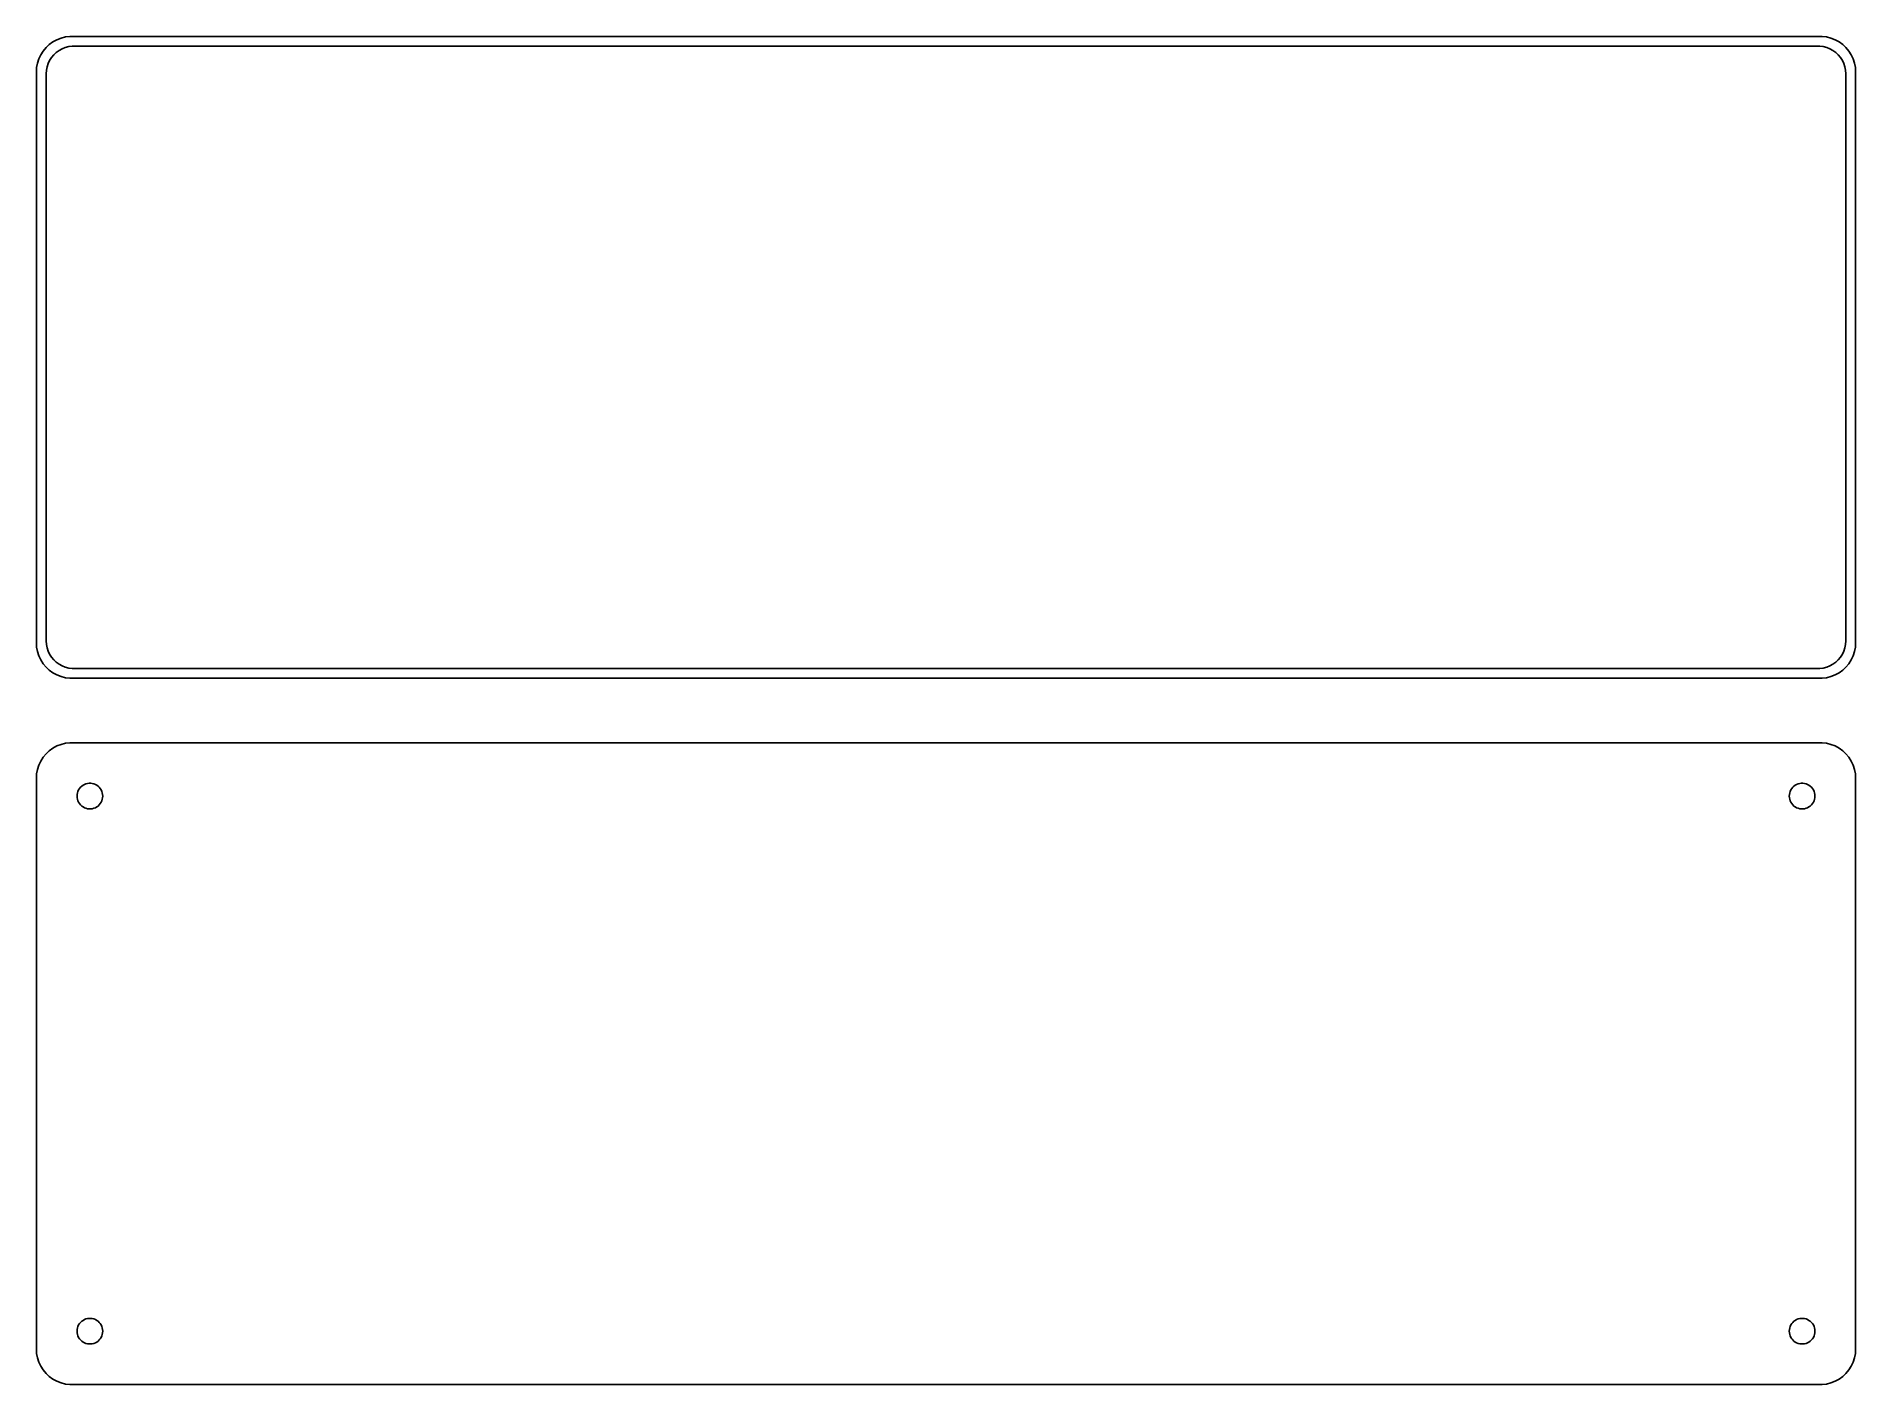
# Model space of a CAD drawing. Header units: metres. Extents: x -128 to 128, y 54 to 243.
import ezdxf

# ---------------------------------------------------------------- set-up
doc = ezdxf.new("R2010")
doc.units = ezdxf.units.M

msp = doc.modelspace()

# ---------------------------------------------------------------- linework, layer by layer
for p, q in [((-124.629, 242.524), (-125.179, 242.222)), ((-124.045, 242.755), (-124.629, 242.524)), ((-123.437, 242.911), (-124.045, 242.755)), ((-122.814, 242.99), (-123.437, 242.911)), ((122.814, 242.99), (-122.814, 242.99)), ((123.437, 242.911), (122.814, 242.99)), ((124.045, 242.755), (123.437, 242.911)), ((124.629, 242.524), (124.045, 242.755)), ((125.179, 242.222), (124.629, 242.524)), ((-127.149, 239.841), (-127.343, 239.243)), ((-126.882, 240.409), (-127.149, 239.841)), ((-126.545, 240.939), (-126.882, 240.409)), ((-126.145, 241.423), (-126.545, 240.939)), ((-125.687, 241.853), (-126.145, 241.423)), ((-125.179, 242.222), (-125.687, 241.853)), ((-125.641, 239.614), (-125.38, 240.024)), ((-125.38, 240.024), (-125.071, 240.399)), ((-125.071, 240.399), (-124.716, 240.731)), ((-124.716, 240.731), (-124.323, 241.017)), ((-124.323, 241.017), (-123.898, 241.251)), ((-123.898, 241.251), (-123.446, 241.43)), ((-123.446, 241.43), (-122.975, 241.551)), ((-122.975, 241.551), (-122.493, 241.612)), ((-122.493, 241.612), (122.493, 241.612)), ((122.493, 241.612), (122.975, 241.551)), ((122.975, 241.551), (123.446, 241.43)), ((123.446, 241.43), (123.898, 241.251)), ((123.898, 241.251), (124.323, 241.017)), ((124.323, 241.017), (124.716, 240.731)), ((124.716, 240.731), (125.071, 240.399)), ((125.071, 240.399), (125.38, 240.024)), ((125.687, 241.853), (125.179, 242.222)), ((125.38, 240.024), (125.641, 239.614)), ((126.145, 241.423), (125.687, 241.853)), ((126.545, 240.939), (126.145, 241.423)), ((126.882, 240.409), (126.545, 240.939)), ((127.149, 239.841), (126.882, 240.409)), ((127.343, 239.243), (127.149, 239.841)), ((-127.461, 238.627), (-127.5, 238)), ((-127.5, 238), (-127.5, 158)), ((-127.343, 239.243), (-127.461, 238.627)), ((-126.119, 237.75), (-126.089, 238.235)), ((-126.119, 158.25), (-126.119, 237.75)), ((-126.089, 238.235), (-125.998, 238.712)), ((-125.998, 238.712), (-125.848, 239.174)), ((-125.848, 239.174), (-125.641, 239.614)), ((125.641, 239.614), (125.848, 239.174)), ((125.848, 239.174), (125.998, 238.712)), ((125.998, 238.712), (126.089, 238.235)), ((126.089, 238.235), (126.119, 237.75)), ((126.119, 237.75), (126.119, 158.25)), ((127.461, 238.627), (127.343, 239.243)), ((127.5, 238), (127.461, 238.627)), ((127.5, 158), (127.5, 238)), ((-126.089, 157.765), (-126.119, 158.25)), ((126.119, 158.25), (126.089, 157.765)), ((-127.5, 158), (-127.461, 157.373)), ((-127.461, 157.373), (-127.343, 156.757)), ((-127.343, 156.757), (-127.149, 156.159)), ((-127.149, 156.159), (-126.882, 155.591)), ((-126.882, 155.591), (-126.545, 155.061)), ((-125.998, 157.288), (-126.089, 157.765)), ((-125.848, 156.826), (-125.998, 157.288)), ((-125.641, 156.386), (-125.848, 156.826)), ((-125.38, 155.976), (-125.641, 156.386)), ((-125.071, 155.601), (-125.38, 155.976)), ((-124.716, 155.269), (-125.071, 155.601)), ((125.071, 155.601), (124.716, 155.269)), ((125.38, 155.976), (125.071, 155.601)), ((125.641, 156.386), (125.38, 155.976)), ((125.848, 156.826), (125.641, 156.386)), ((125.998, 157.288), (125.848, 156.826)), ((126.089, 157.765), (125.998, 157.288)), ((126.545, 155.061), (126.882, 155.591)), ((126.882, 155.591), (127.149, 156.159)), ((127.149, 156.159), (127.343, 156.757)), ((127.343, 156.757), (127.461, 157.373)), ((127.461, 157.373), (127.5, 158)), ((-126.545, 155.061), (-126.145, 154.577)), ((-126.145, 154.577), (-125.687, 154.147)), ((-125.687, 154.147), (-125.179, 153.778)), ((-125.179, 153.778), (-124.629, 153.476)), ((-124.323, 154.983), (-124.716, 155.269)), ((-124.629, 153.476), (-124.045, 153.245)), ((-123.898, 154.749), (-124.323, 154.983)), ((-124.045, 153.245), (-123.437, 153.089)), ((-123.446, 154.57), (-123.898, 154.749)), ((-122.975, 154.449), (-123.446, 154.57)), ((-123.437, 153.089), (-122.814, 153.01)), ((-122.493, 154.388), (-122.975, 154.449)), ((-122.814, 153.01), (122.814, 153.01)), ((122.493, 154.388), (-122.493, 154.388)), ((122.975, 154.449), (122.493, 154.388)), ((122.814, 153.01), (123.437, 153.089)), ((123.446, 154.57), (122.975, 154.449)), ((123.437, 153.089), (124.045, 153.245)), ((123.898, 154.749), (123.446, 154.57)), ((124.323, 154.983), (123.898, 154.749)), ((124.045, 153.245), (124.629, 153.476)), ((124.716, 155.269), (124.323, 154.983)), ((124.629, 153.476), (125.179, 153.778)), ((125.179, 153.778), (125.687, 154.147)), ((125.687, 154.147), (126.145, 154.577)), ((126.145, 154.577), (126.545, 155.061)), ((-125.687, 142.853), (-126.145, 142.423)), ((-125.179, 143.222), (-125.687, 142.853)), ((-124.629, 143.524), (-125.179, 143.222)), ((-124.045, 143.755), (-124.629, 143.524)), ((-123.437, 143.911), (-124.045, 143.755)), ((-122.814, 143.99), (-123.437, 143.911)), ((122.814, 143.99), (-122.814, 143.99)), ((123.437, 143.911), (122.814, 143.99)), ((124.045, 143.755), (123.437, 143.911)), ((124.629, 143.524), (124.045, 143.755)), ((125.179, 143.222), (124.629, 143.524)), ((125.687, 142.853), (125.179, 143.222)), ((126.145, 142.423), (125.687, 142.853)), ((-127.149, 140.841), (-127.343, 140.243)), ((-126.882, 141.409), (-127.149, 140.841)), ((-126.545, 141.939), (-126.882, 141.409)), ((-126.145, 142.423), (-126.545, 141.939)), ((126.545, 141.939), (126.145, 142.423)), ((126.882, 141.409), (126.545, 141.939)), ((127.149, 140.841), (126.882, 141.409)), ((127.343, 140.243), (127.149, 140.841)), ((-127.461, 139.627), (-127.5, 139)), ((-127.5, 139), (-127.5, 59)), ((-127.343, 140.243), (-127.461, 139.627)), ((-121.456, 137.558), (-121.312, 137.732)), ((-121.312, 137.732), (-121.147, 137.887)), ((-121.147, 137.887), (-120.964, 138.02)), ((-120.964, 138.02), (-120.766, 138.129)), ((-120.766, 138.129), (-120.556, 138.212)), ((-120.556, 138.212), (-120.337, 138.268)), ((-120.337, 138.268), (-120.113, 138.296)), ((-120.113, 138.296), (-119.887, 138.296)), ((-119.887, 138.296), (-119.663, 138.268)), ((-119.663, 138.268), (-119.444, 138.212)), ((-119.444, 138.212), (-119.234, 138.129)), ((-119.234, 138.129), (-119.036, 138.02)), ((-119.036, 138.02), (-118.853, 137.887)), ((-118.853, 137.887), (-118.688, 137.732)), ((-118.688, 137.732), (-118.544, 137.558)), ((118.544, 137.558), (118.688, 137.732)), ((118.688, 137.732), (118.853, 137.887)), ((118.853, 137.887), (119.036, 138.02)), ((119.036, 138.02), (119.234, 138.129)), ((119.234, 138.129), (119.444, 138.212)), ((119.444, 138.212), (119.663, 138.268)), ((119.663, 138.268), (119.887, 138.296)), ((119.887, 138.296), (120.113, 138.296)), ((120.113, 138.296), (120.337, 138.268)), ((120.337, 138.268), (120.556, 138.212)), ((120.556, 138.212), (120.766, 138.129)), ((120.766, 138.129), (120.964, 138.02)), ((120.964, 138.02), (121.147, 137.887)), ((121.147, 137.887), (121.312, 137.732)), ((121.312, 137.732), (121.456, 137.558)), ((127.461, 139.627), (127.343, 140.243)), ((127.5, 139), (127.461, 139.627)), ((127.5, 59), (127.5, 139)), ((-121.8, 136.5), (-121.786, 136.726)), ((-121.786, 136.274), (-121.8, 136.5)), ((-121.786, 136.726), (-121.743, 136.948)), ((-121.743, 136.052), (-121.786, 136.274)), ((-121.743, 136.948), (-121.674, 137.163)), ((-121.674, 135.837), (-121.743, 136.052)), ((-121.674, 137.163), (-121.577, 137.367)), ((-121.577, 135.633), (-121.674, 135.837)), ((-121.577, 137.367), (-121.456, 137.558)), ((-121.456, 135.442), (-121.577, 135.633)), ((-121.312, 135.268), (-121.456, 135.442)), ((-121.147, 135.113), (-121.312, 135.268)), ((-118.688, 135.268), (-118.853, 135.113)), ((-118.544, 135.442), (-118.688, 135.268)), ((-118.544, 137.558), (-118.423, 137.367)), ((-118.423, 135.633), (-118.544, 135.442)), ((-118.423, 137.367), (-118.326, 137.163)), ((-118.326, 135.837), (-118.423, 135.633)), ((-118.326, 137.163), (-118.257, 136.948)), ((-118.257, 136.052), (-118.326, 135.837)), ((-118.257, 136.948), (-118.214, 136.726)), ((-118.214, 136.274), (-118.257, 136.052)), ((-118.214, 136.726), (-118.2, 136.5)), ((-118.2, 136.5), (-118.214, 136.274)), ((118.2, 136.5), (118.214, 136.726)), ((118.214, 136.274), (118.2, 136.5)), ((118.214, 136.726), (118.257, 136.948)), ((118.257, 136.052), (118.214, 136.274)), ((118.257, 136.948), (118.326, 137.163)), ((118.326, 135.837), (118.257, 136.052)), ((118.326, 137.163), (118.423, 137.367)), ((118.423, 135.633), (118.326, 135.837)), ((118.423, 137.367), (118.544, 137.558)), ((118.544, 135.442), (118.423, 135.633)), ((118.688, 135.268), (118.544, 135.442)), ((118.853, 135.113), (118.688, 135.268)), ((121.312, 135.268), (121.147, 135.113)), ((121.456, 135.442), (121.312, 135.268)), ((121.456, 137.558), (121.577, 137.367)), ((121.577, 135.633), (121.456, 135.442)), ((121.577, 137.367), (121.674, 137.163)), ((121.674, 135.837), (121.577, 135.633)), ((121.674, 137.163), (121.743, 136.948)), ((121.743, 136.052), (121.674, 135.837)), ((121.743, 136.948), (121.786, 136.726)), ((121.786, 136.274), (121.743, 136.052)), ((121.786, 136.726), (121.8, 136.5)), ((121.8, 136.5), (121.786, 136.274)), ((-120.964, 134.98), (-121.147, 135.113)), ((-120.766, 134.871), (-120.964, 134.98)), ((-120.556, 134.788), (-120.766, 134.871)), ((-120.337, 134.732), (-120.556, 134.788)), ((-120.113, 134.704), (-120.337, 134.732)), ((-119.887, 134.704), (-120.113, 134.704)), ((-119.663, 134.732), (-119.887, 134.704)), ((-119.444, 134.788), (-119.663, 134.732)), ((-119.234, 134.871), (-119.444, 134.788)), ((-119.036, 134.98), (-119.234, 134.871)), ((-118.853, 135.113), (-119.036, 134.98)), ((119.036, 134.98), (118.853, 135.113)), ((119.234, 134.871), (119.036, 134.98)), ((119.444, 134.788), (119.234, 134.871)), ((119.663, 134.732), (119.444, 134.788)), ((119.887, 134.704), (119.663, 134.732)), ((120.113, 134.704), (119.887, 134.704)), ((120.337, 134.732), (120.113, 134.704)), ((120.556, 134.788), (120.337, 134.732)), ((120.766, 134.871), (120.556, 134.788)), ((120.964, 134.98), (120.766, 134.871)), ((121.147, 135.113), (120.964, 134.98)), ((-121.8, 61.5), (-121.786, 61.7256)), ((-121.786, 61.2744), (-121.8, 61.5)), ((-121.786, 61.7256), (-121.743, 61.9476)), ((-121.743, 61.0524), (-121.786, 61.2744)), ((-121.743, 61.9476), (-121.674, 62.1626)), ((-121.674, 62.1626), (-121.577, 62.3672)), ((-121.577, 62.3672), (-121.456, 62.558)), ((-121.456, 62.558), (-121.312, 62.7322)), ((-121.312, 62.7322), (-121.147, 62.8869)), ((-121.147, 62.8869), (-120.964, 63.0198)), ((-120.964, 63.0198), (-120.766, 63.1287)), ((-120.766, 63.1287), (-120.556, 63.2119)), ((-120.556, 63.2119), (-120.337, 63.2681)), ((-120.337, 63.2681), (-120.113, 63.2964)), ((-120.113, 63.2964), (-119.887, 63.2964)), ((-119.887, 63.2964), (-119.663, 63.2681)), ((-119.663, 63.2681), (-119.444, 63.2119)), ((-119.444, 63.2119), (-119.234, 63.1287)), ((-119.234, 63.1287), (-119.036, 63.0198)), ((-119.036, 63.0198), (-118.853, 62.8869)), ((-118.853, 62.8869), (-118.688, 62.7322)), ((-118.688, 62.7322), (-118.544, 62.558)), ((-118.544, 62.558), (-118.423, 62.3672)), ((-118.423, 62.3672), (-118.326, 62.1626)), ((-118.326, 62.1626), (-118.257, 61.9476)), ((-118.257, 61.9476), (-118.214, 61.7256)), ((-118.214, 61.2744), (-118.257, 61.0524)), ((-118.214, 61.7256), (-118.2, 61.5)), ((-118.2, 61.5), (-118.214, 61.2744)), ((118.2, 61.5), (118.214, 61.7256)), ((118.214, 61.2744), (118.2, 61.5)), ((118.214, 61.7256), (118.257, 61.9476)), ((118.257, 61.0524), (118.214, 61.2744)), ((118.257, 61.9476), (118.326, 62.1626)), ((118.326, 62.1626), (118.423, 62.3672)), ((118.423, 62.3672), (118.544, 62.558)), ((118.544, 62.558), (118.688, 62.7322)), ((118.688, 62.7322), (118.853, 62.8869)), ((118.853, 62.8869), (119.036, 63.0198)), ((119.036, 63.0198), (119.234, 63.1287)), ((119.234, 63.1287), (119.444, 63.2119)), ((119.444, 63.2119), (119.663, 63.2681)), ((119.663, 63.2681), (119.887, 63.2964)), ((119.887, 63.2964), (120.113, 63.2964)), ((120.113, 63.2964), (120.337, 63.2681)), ((120.337, 63.2681), (120.556, 63.2119)), ((120.556, 63.2119), (120.766, 63.1287)), ((120.766, 63.1287), (120.964, 63.0198)), ((120.964, 63.0198), (121.147, 62.8869)), ((121.147, 62.8869), (121.312, 62.7322)), ((121.312, 62.7322), (121.456, 62.558)), ((121.456, 62.558), (121.577, 62.3672)), ((121.577, 62.3672), (121.674, 62.1626)), ((121.674, 62.1626), (121.743, 61.9476)), ((121.743, 61.9476), (121.786, 61.7256)), ((121.786, 61.2744), (121.743, 61.0524)), ((121.786, 61.7256), (121.8, 61.5)), ((121.8, 61.5), (121.786, 61.2744)), ((-127.5, 59), (-127.461, 58.3733)), ((-121.674, 60.8374), (-121.743, 61.0524)), ((-121.577, 60.6328), (-121.674, 60.8374)), ((-121.456, 60.442), (-121.577, 60.6328)), ((-121.312, 60.2678), (-121.456, 60.442)), ((-121.147, 60.1131), (-121.312, 60.2678)), ((-120.964, 59.9802), (-121.147, 60.1131)), ((-120.766, 59.8713), (-120.964, 59.9802)), ((-120.556, 59.7881), (-120.766, 59.8713)), ((-120.337, 59.7319), (-120.556, 59.7881)), ((-120.113, 59.7036), (-120.337, 59.7319)), ((-119.887, 59.7036), (-120.113, 59.7036)), ((-119.663, 59.7319), (-119.887, 59.7036)), ((-119.444, 59.7881), (-119.663, 59.7319)), ((-119.234, 59.8713), (-119.444, 59.7881)), ((-119.036, 59.9802), (-119.234, 59.8713)), ((-118.853, 60.1131), (-119.036, 59.9802)), ((-118.688, 60.2678), (-118.853, 60.1131)), ((-118.544, 60.442), (-118.688, 60.2678)), ((-118.423, 60.6328), (-118.544, 60.442)), ((-118.326, 60.8374), (-118.423, 60.6328)), ((-118.257, 61.0524), (-118.326, 60.8374)), ((118.326, 60.8374), (118.257, 61.0524)), ((118.423, 60.6328), (118.326, 60.8374)), ((118.544, 60.442), (118.423, 60.6328)), ((118.688, 60.2678), (118.544, 60.442)), ((118.853, 60.1131), (118.688, 60.2678)), ((119.036, 59.9802), (118.853, 60.1131)), ((119.234, 59.8713), (119.036, 59.9802)), ((119.444, 59.7881), (119.234, 59.8713)), ((119.663, 59.7319), (119.444, 59.7881)), ((119.887, 59.7036), (119.663, 59.7319)), ((120.113, 59.7036), (119.887, 59.7036)), ((120.337, 59.7319), (120.113, 59.7036)), ((120.556, 59.7881), (120.337, 59.7319)), ((120.766, 59.8713), (120.556, 59.7881)), ((120.964, 59.9802), (120.766, 59.8713)), ((121.147, 60.1131), (120.964, 59.9802)), ((121.312, 60.2678), (121.147, 60.1131)), ((121.456, 60.442), (121.312, 60.2678)), ((121.577, 60.6328), (121.456, 60.442)), ((121.674, 60.8374), (121.577, 60.6328)), ((121.743, 61.0524), (121.674, 60.8374)), ((127.461, 58.3733), (127.5, 59)), ((-127.461, 58.3733), (-127.343, 57.7566)), ((-127.343, 57.7566), (-127.149, 57.1594)), ((-127.149, 57.1594), (-126.882, 56.5912)), ((-126.882, 56.5912), (-126.545, 56.0611)), ((126.545, 56.0611), (126.882, 56.5912)), ((126.882, 56.5912), (127.149, 57.1594)), ((127.149, 57.1594), (127.343, 57.7566)), ((127.343, 57.7566), (127.461, 58.3733)), ((-126.545, 56.0611), (-126.145, 55.5773)), ((-126.145, 55.5773), (-125.687, 55.1474)), ((-125.687, 55.1474), (-125.179, 54.7784)), ((-125.179, 54.7784), (-124.629, 54.4759)), ((-124.629, 54.4759), (-124.045, 54.2447)), ((-124.045, 54.2447), (-123.437, 54.0886)), ((-123.437, 54.0886), (-122.814, 54.0099)), ((-122.814, 54.0099), (122.814, 54.0099)), ((122.814, 54.0099), (123.437, 54.0886)), ((123.437, 54.0886), (124.045, 54.2447)), ((124.045, 54.2447), (124.629, 54.4759)), ((124.629, 54.4759), (125.179, 54.7784)), ((125.179, 54.7784), (125.687, 55.1474)), ((125.687, 55.1474), (126.145, 55.5773)), ((126.145, 55.5773), (126.545, 56.0611))]:
    msp.add_line(p, q)

doc.saveas('drawing.dxf')
